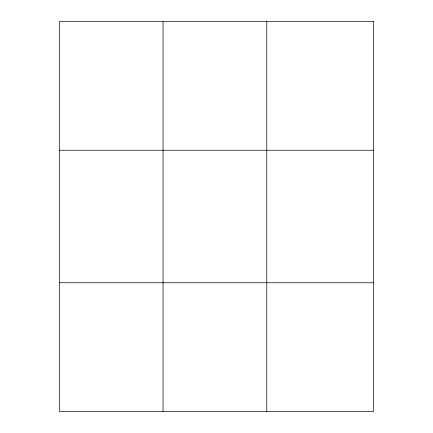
<?xml version="1.0" encoding="UTF-8"?>
<svg xmlns="http://www.w3.org/2000/svg" width="433" height="433" viewBox="0 0 433 433"><rect width="100%" height="100%" fill="white"/><g stroke="black" fill="none" stroke-linecap="round" stroke-linejoin="round"><path stroke-width="0.65" d="M163.057 411.35L163.057 21.65M266.804 411.35L266.804 21.65M59.31 150.251L373.69 150.251M59.31 282.749L373.69 282.749M373.69 21.65L373.69 411.35L59.31 411.35L59.31 21.65L373.69 21.65"/></g></svg>
